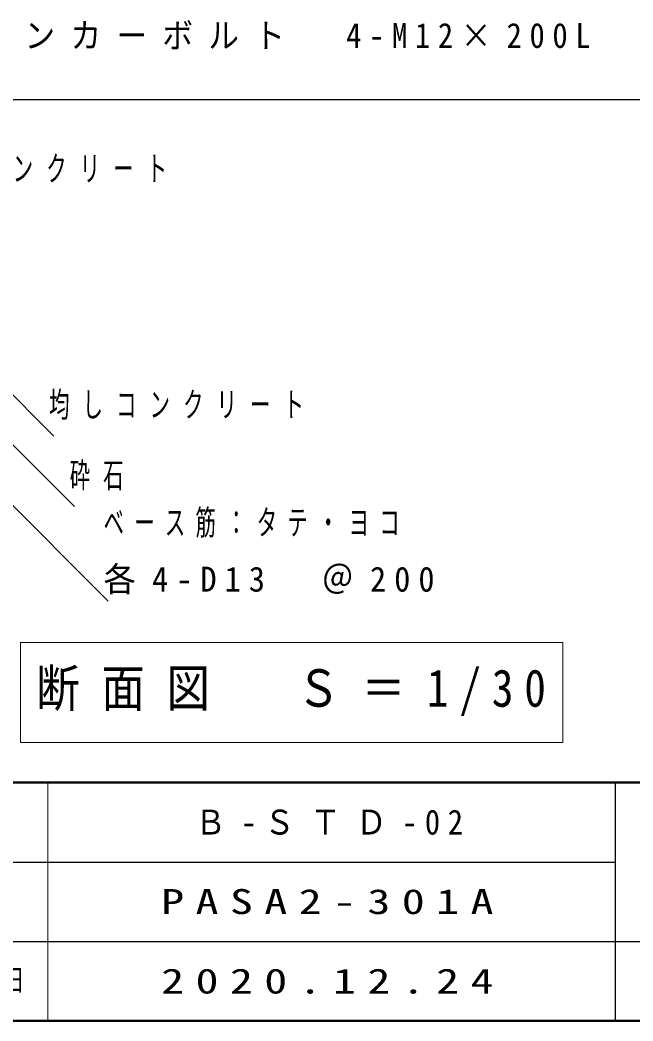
# Model space of a CAD drawing. Units: millimetres on the paper, with parts at other scales. Extents: x -385 to 0, y 0 to 267.
# Drawn here: x -122.4 to -68.4, y 0 to 88.2 of the extents above; entities that cross this region are included whole.
import ezdxf

# ---------------------------------------------------------------- set-up
doc = ezdxf.new("R2010")
doc.units = ezdxf.units.MM
doc.layers.add('LY_1', color=4, linetype='Continuous', lineweight=25)
doc.layers.add('LY_4', color=7, linetype='Continuous', lineweight=13)
doc.styles.add('ＭＳ ゴシック', font='')
doc.styles.get('ＭＳ ゴシック').set_extended_font_data('MS Gothic')

msp = doc.modelspace()

# ---------------------------------------------------------------- linework, layer by layer
at = {"layer": 'LY_1', "color": 7}
msp.add_line((-143.483, 81.17), (-53.536, 81.17), dxfattribs=at)
at = {"layer": 'LY_1', "color": 7, "lineweight": 13}
for p, q in [((-143.289, 65.62), (-114.661, 36.992)), ((-130.123, 62.187), (-119.462, 51.526)), ((-130.176, 57.836), (-117.652, 45.312)), ((-122.41, 33.327), (-122.41, 24.527)), ((-74.61, 33.327), (-122.41, 33.327)), ((-74.61, 24.527), (-74.61, 33.327)), ((-122.41, 24.527), (-74.61, 24.527))]:
    msp.add_line(p, q, dxfattribs=at)
at = {"layer": 'LY_4', "lineweight": 50}
for p, q in [((-385, 21), (0, 21)), ((-385, 0), (0, 0))]:
    msp.add_line(p, q, dxfattribs=at)
at = {"layer": 'LY_4'}
msp.add_line((-120, 21), (-120, 0), dxfattribs=at)
at = {"layer": 'LY_4', "color": 211, "lineweight": 25}
for p, q in [((-70, 21), (-70, 0)), ((-187.5, 14), (-70, 14)), ((-242.5, 7), (0, 7))]:
    msp.add_line(p, q, dxfattribs=at)

# ---------------------------------------------------------------- texts
at = {"layer": 'LY_1', "color": 7, "attachment_point": 4, "style": 'ＭＳ ゴシック'}
for s, insert, char_height in [('\\T1.5;\\W0.9;アンカーボルト\u30004-M12×200L', (-126.091, 86.748), 2.199), ('\\T1.64;\\W0.6;コンクリート', (-126.037, 75.023), 2.199), ('\\T1.64;\\W0.6;均しコンクリート', (-119.879, 54.176), 2.199), ('\\T1.64;\\W0.6;砕石', (-118.068, 47.962), 2.199), ('\\T1.5;\\W0.6;ベース筋：タテ・ヨコ', (-115.078, 43.792), 2.199), ('\\T1.5;\\W0.95;各4-D13\u3000＠200', (-115.078, 38.792), 2.199), ('\\T1.5;\\W0.85;断面図\u3000Ｓ＝1/30', (-121.01, 28.927), 3.299), ('\\T1.5;\\W0.9;Ｂ-ＳＴＤ-02', (-107, 17.5), 2.199), ('\\T1.5;\\W1.35;PASA2-301A', (-110, 10.5), 2.199), ('\\T1.5;\\W1.35;2020.12.24', (-110, 3.5), 2.199)]:
    msp.add_mtext(s, dxfattribs=dict(at, insert=insert, char_height=char_height))
at = {"layer": 'LY_4', "color": 4, "insert": (-127.5, 3.5), "char_height": 1.906, "attachment_point": 5, "style": 'ＭＳ ゴシック'}
msp.add_mtext('\\T1.64;\\W0.6;年\u3000月\u3000日', dxfattribs=at)

doc.saveas('drawing.dxf')
